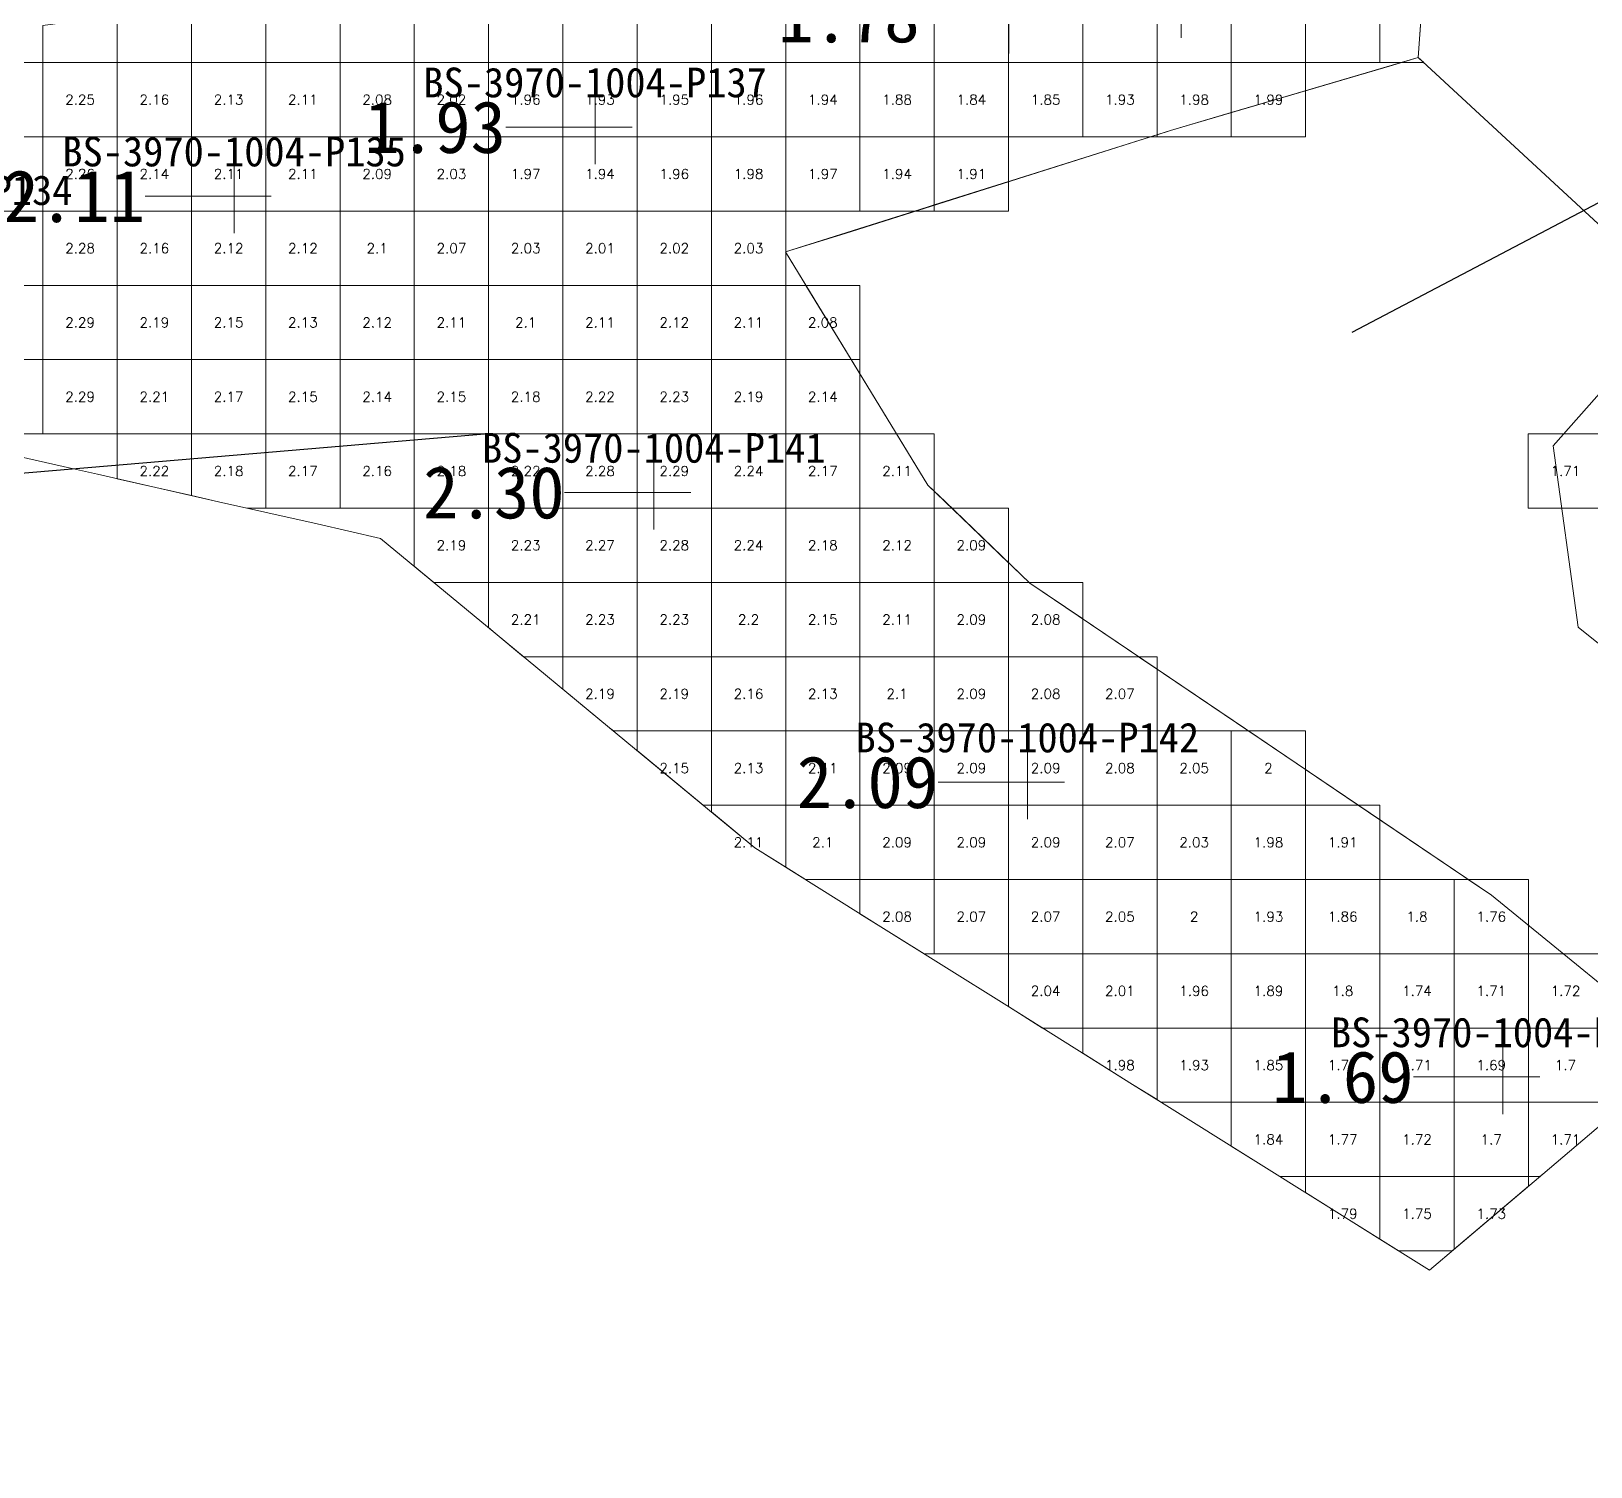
# Model space of a CAD drawing. Header units: inches. Extents: x 469761 to 469956, y 4349708 to 4349833.
# Drawn here: x 469823.21 to 469844.21, y 4349720.49 to 4349739.82 of the extents above; entities that cross this region are included whole.
import ezdxf
from ezdxf.enums import TextEntityAlignment as Align

# ---------------------------------------------------------------- set-up
doc = ezdxf.new("R2010")
doc.units = ezdxf.units.IN
doc.header["$MEASUREMENT"] = 0
for name, color, linetype, lineweight in [('1.500-3.000', 7, 'Continuous', 0), ('点', 7, 'Continuous', 0), ('爆区方格网', 7, 'Continuous', 0), ('线条', 7, 'Continuous', 0), ('钻孔', 7, 'Continuous', 0)]:
    doc.layers.add(name, color=color, linetype=linetype, lineweight=lineweight)
doc.styles.add('3dmine_textStyle_1', font='txt.shx', dxfattribs={"height": 1, "bigfont": 'gbcbig.shx'})
doc.styles.add('3dmine_textStyle_2', font='simsunb.ttf', dxfattribs={"height": 1})

msp = doc.modelspace()

# ---------------------------------------------------------------- hatches: boundary and pattern name
at = {"layer": '钻孔', "linetype": 'Continuous', "lineweight": 0, "true_color": 0xff0000, "extrusion": (0, 1, 0)}
for points in [[(-469831.8, 3959.67), (-469830.8, 3959.67), (-469830.8, 3970.67), (-469831.8, 3970.67)], [(-469826.94, 3960.14), (-469825.94, 3960.14), (-469825.94, 3970.14), (-469826.94, 3970.14)], [(-469832.59, 3960.14), (-469831.59, 3960.14), (-469831.59, 3970.14), (-469832.59, 3970.14)], [(-469837.62, 3960.15), (-469836.62, 3960.15), (-469836.62, 3969.15), (-469837.62, 3969.15)], [(-469844.02, 3960.45), (-469843.02, 3960.45), (-469843.02, 3970.45), (-469844.02, 3970.45)]]:
    msp.add_hatch(color=1, dxfattribs=at).paths.add_polyline_path(points, flags=0)

# ---------------------------------------------------------------- linework, layer by layer
for p, q in [((469840.994, 4349735.767), (469854.439, 4349742.85)), ((469829.366, 4349734.398, 3970.45), (469794.684, 4349731.471))]:
    msp.add_line(p, q)
at = {"color": 7, "linetype": 'Continuous', "lineweight": 0, "elevation": 3709.861}
msp.add_lwpolyline([(469841.494, 4349739.351), (469838.549, 4349738.484), (469833.362, 4349736.85), (469835.282, 4349733.706), (469836.652, 4349732.389), (469842.869, 4349728.186), (469845.478, 4349726.059), (469847.774, 4349728.804), (469844.034, 4349731.795), (469843.7, 4349734.237), (469845.427, 4349736.191), (469845.427, 4349736.191), (469841.884, 4349739.466), (469841.494, 4349739.351)], dxfattribs=at)
at = {"color": 1, "linetype": 'Continuous', "lineweight": 0, "true_color": 0xff0000, "elevation": 3972.427}
msp.add_lwpolyline([(469845.427, 4349736.191), (469845.427, 4349736.191), (469853.646, 4349734.245), (469859.815, 4349730.088), (469861.012, 4349724.333), (469863.02, 4349721.36), (469859.293, 4349720.49), (469855.469, 4349723.158), (469850.298, 4349726.225), (469847.774, 4349728.804), (469844.034, 4349731.795), (469843.7, 4349734.237), (469845.427, 4349736.191)], dxfattribs=at)
at = {"layer": '1.500-3.000', "color": 1, "linetype": 'Continuous', "lineweight": 0, "true_color": 0xff0000}
msp.add_lwpolyline([(469842.228, 4349744.294), (469841.884, 4349739.466), (469838.549, 4349738.484), (469834.168, 4349737.097), (469833.362, 4349736.85), (469833.602, 4349736.457), (469835.282, 4349733.706), (469835.517, 4349733.481), (469836.652, 4349732.389), (469839.555, 4349730.426), (469840.922, 4349729.502), (469841.212, 4349729.306), (469842.869, 4349728.186), (469845.478, 4349726.059), (469843.559, 4349724.432), (469842.033, 4349723.139), (469839.732, 4349724.579), (469838.39, 4349725.419), (469838.037, 4349725.64), (469836.342, 4349726.702), (469834.646, 4349727.763), (469832.951, 4349728.824), (469832.314, 4349729.351), (469830.995, 4349730.442), (469829.453, 4349731.717), (469827.912, 4349732.991), (469827.056, 4349733.185), (469825.73, 4349733.485), (469824.099, 4349733.854), (469823.779, 4349733.927), (469821.829, 4349734.368)], dxfattribs=at)
at = {"layer": '点', "color": 138, "linetype": 'Continuous', "lineweight": 0, "true_color": 0x004c4c}
for points, elevation in [([(469838.69, 4349739.73), (469838.69, 4349740.73)], 3970.73), ([(469836.37, 4349739.52), (469836.37, 4349740.52)], 3970.97), ([(469830.8, 4349738.03), (469830.8, 4349739.03)], 3970.67), ([(469831.3, 4349738.53), (469830.3, 4349738.53)], 3970.67), ([(469825.94, 4349737.1), (469825.94, 4349738.1)], 3970.14), ([(469826.44, 4349737.6), (469825.44, 4349737.6)], 3970.14), ([(469831.59, 4349733.11), (469831.59, 4349734.11)], 3970.14), ([(469832.09, 4349733.61), (469831.09, 4349733.61)], 3970.14), ([(469836.62, 4349729.21), (469836.62, 4349730.21)], 3969.15), ([(469837.12, 4349729.71), (469836.12, 4349729.71)], 3969.15), ([(469843.02, 4349725.24), (469843.02, 4349726.24)], 3970.45), ([(469843.52, 4349725.74), (469842.52, 4349725.74)], 3970.45)]:
    msp.add_lwpolyline(points, dxfattribs=dict(at, elevation=elevation))
at = {"layer": '爆区方格网', "color": 1, "linetype": 'Continuous', "lineweight": 0, "true_color": 0xff0000}
for points, elevation in [([(469827.366, 4349739.398), (469826.366, 4349739.398), (469826.366, 4349740.293), (469827.168, 4349740.398), (469827.366, 4349740.398), (469827.366, 4349739.398)], 3970.45), ([(469828.366, 4349739.398), (469827.366, 4349739.398), (469827.366, 4349740.398), (469828.366, 4349740.398), (469828.366, 4349739.398)], 3970.45), ([(469829.366, 4349739.398), (469828.366, 4349739.398), (469828.366, 4349740.398), (469829.366, 4349740.398), (469829.366, 4349739.398)], 3970.45), ([(469830.366, 4349739.398), (469829.366, 4349739.398), (469829.366, 4349740.398), (469830.366, 4349740.398), (469830.366, 4349739.398)], 3970.45), ([(469831.366, 4349739.398), (469830.366, 4349739.398), (469830.366, 4349740.398), (469831.366, 4349740.398), (469831.366, 4349739.398)], 3970.45), ([(469832.366, 4349739.398), (469831.366, 4349739.398), (469831.366, 4349740.398), (469832.366, 4349740.398), (469832.366, 4349739.398)], 3970.45), ([(469833.366, 4349739.398), (469832.366, 4349739.398), (469832.366, 4349740.398), (469833.366, 4349740.398), (469833.366, 4349739.398)], 3970.45), ([(469834.366, 4349739.398), (469833.366, 4349739.398), (469833.366, 4349740.398), (469834.366, 4349740.398), (469834.366, 4349739.398)], 3970.45), ([(469835.366, 4349739.398), (469834.366, 4349739.398), (469834.366, 4349740.398), (469835.366, 4349740.398), (469835.366, 4349739.398)], 3970.45), ([(469836.366, 4349739.398), (469835.366, 4349739.398), (469835.366, 4349740.398), (469836.366, 4349740.398), (469836.366, 4349739.398)], 3970.45), ([(469837.366, 4349739.398), (469836.366, 4349739.398), (469836.366, 4349740.398), (469837.366, 4349740.398), (469837.366, 4349739.398)], 3970.45), ([(469838.366, 4349739.398), (469837.366, 4349739.398), (469837.366, 4349740.398), (469838.366, 4349740.398), (469838.366, 4349739.398)], 3970.45), ([(469839.366, 4349739.398), (469838.366, 4349739.398), (469838.366, 4349740.398), (469839.366, 4349740.398), (469839.366, 4349739.398)], 3970.45), ([(469840.366, 4349739.398), (469839.366, 4349739.398), (469839.366, 4349740.398), (469840.366, 4349740.398), (469840.366, 4349739.398)], 3970.45), ([(469841.366, 4349739.398), (469840.366, 4349739.398), (469840.366, 4349740.398), (469841.366, 4349740.398), (469841.366, 4349739.398)], 3970.45), ([(469841.884, 4349739.466), (469841.655, 4349739.398), (469841.366, 4349739.398), (469841.366, 4349740.398), (469841.95, 4349740.398), (469841.884, 4349739.466)], 3970.45), ([(469826.366, 4349739.398), (469825.366, 4349739.398), (469825.366, 4349740.161), (469826.216, 4349740.273), (469826.216, 4349740.273), (469826.216, 4349740.273), (469826.216, 4349740.273), (469826.216, 4349740.273), (469826.366, 4349740.293), (469826.366, 4349739.398)], 3970.45), ([(469824.366, 4349739.398), (469823.366, 4349739.398), (469823.366, 4349739.898), (469824.366, 4349740.03), (469824.366, 4349739.398)], 3970.45), ([(469825.366, 4349740.161), (469825.21, 4349740.141), (469825.366, 4349740.161), (469825.366, 4349740.161), (469825.366, 4349739.398), (469824.366, 4349739.398), (469824.366, 4349740.03), (469825.21, 4349740.141), (469825.203, 4349740.14), (469825.366, 4349740.161), (469825.366, 4349740.161)], 3970.45), ([(469823.366, 4349738.398), (469822.366, 4349738.398), (469822.366, 4349739.398), (469823.366, 4349739.398), (469823.366, 4349738.398)], 3970.45), ([(469824.366, 4349738.398), (469823.366, 4349738.398), (469823.366, 4349739.398), (469824.366, 4349739.398), (469824.366, 4349738.398)], 3970.45), ([(469825.366, 4349738.398), (469824.366, 4349738.398), (469824.366, 4349739.398), (469825.366, 4349739.398), (469825.366, 4349738.398)], 3970.45), ([(469826.366, 4349738.398), (469825.366, 4349738.398), (469825.366, 4349739.398), (469826.366, 4349739.398), (469826.366, 4349738.398)], 3970.45), ([(469827.366, 4349738.398), (469826.366, 4349738.398), (469826.366, 4349739.398), (469827.366, 4349739.398), (469827.366, 4349738.398)], 3970.45), ([(469828.366, 4349738.398), (469827.366, 4349738.398), (469827.366, 4349739.398), (469828.366, 4349739.398), (469828.366, 4349738.398)], 3970.45), ([(469829.366, 4349738.398), (469828.366, 4349738.398), (469828.366, 4349739.398), (469829.366, 4349739.398), (469829.366, 4349738.398)], 3970.45), ([(469830.366, 4349738.398), (469829.366, 4349738.398), (469829.366, 4349739.398), (469830.366, 4349739.398), (469830.366, 4349738.398)], 3970.45), ([(469831.366, 4349738.398), (469830.366, 4349738.398), (469830.366, 4349739.398), (469831.366, 4349739.398), (469831.366, 4349738.398)], 3970.45), ([(469832.366, 4349738.398), (469831.366, 4349738.398), (469831.366, 4349739.398), (469832.366, 4349739.398), (469832.366, 4349738.398)], 3970.45), ([(469833.366, 4349738.398), (469832.366, 4349738.398), (469832.366, 4349739.398), (469833.366, 4349739.398), (469833.366, 4349738.398)], 3970.45), ([(469834.366, 4349738.398), (469833.366, 4349738.398), (469833.366, 4349739.398), (469834.366, 4349739.398), (469834.366, 4349738.398)], 3970.45), ([(469835.366, 4349738.398), (469834.366, 4349738.398), (469834.366, 4349739.398), (469835.366, 4349739.398), (469835.366, 4349738.398)], 3970.45), ([(469836.366, 4349738.398), (469835.366, 4349738.398), (469835.366, 4349739.398), (469836.366, 4349739.398), (469836.366, 4349738.398)], 3970.45), ([(469837.366, 4349738.398), (469836.366, 4349738.398), (469836.366, 4349739.398), (469837.366, 4349739.398), (469837.366, 4349738.398)], 3970.45), ([(469838.366, 4349738.426), (469838.278, 4349738.398), (469837.366, 4349738.398), (469837.366, 4349739.398), (469838.366, 4349739.398), (469838.366, 4349738.426)], 3970.45), ([(469839.366, 4349738.725), (469838.549, 4349738.484), (469839.366, 4349738.725), (469839.366, 4349738.398), (469838.366, 4349738.398), (469838.366, 4349738.426), (469838.549, 4349738.484), (469838.549, 4349738.484), (469838.549, 4349738.484), (469838.366, 4349738.426), (469838.366, 4349739.398), (469839.366, 4349739.398), (469839.366, 4349738.725)], 3970.45), ([(469840.366, 4349739.019), (469839.366, 4349738.725), (469839.366, 4349739.398), (469840.366, 4349739.398), (469840.366, 4349739.019)], 3970.45), ([(469841.957, 4349739.398), (469841.655, 4349739.398), (469841.884, 4349739.466), (469841.957, 4349739.398)], 3970.45), ([(469840.366, 4349738.398), (469839.366, 4349738.398), (469839.366, 4349738.725), (469840.366, 4349739.019), (469840.366, 4349738.398)], 3970.45), ([(469823.366, 4349737.398), (469822.366, 4349737.398), (469822.366, 4349738.398), (469823.366, 4349738.398), (469823.366, 4349737.398)], 3970.45), ([(469824.366, 4349737.398), (469823.366, 4349737.398), (469823.366, 4349738.398), (469824.366, 4349738.398), (469824.366, 4349737.398)], 3970.45), ([(469825.366, 4349737.398), (469824.366, 4349737.398), (469824.366, 4349738.398), (469825.366, 4349738.398), (469825.366, 4349737.398)], 3970.45), ([(469826.366, 4349737.398), (469825.366, 4349737.398), (469825.366, 4349738.398), (469826.366, 4349738.398), (469826.366, 4349737.398)], 3970.45), ([(469827.366, 4349737.398), (469826.366, 4349737.398), (469826.366, 4349738.398), (469827.366, 4349738.398), (469827.366, 4349737.398)], 3970.45), ([(469828.366, 4349737.398), (469827.366, 4349737.398), (469827.366, 4349738.398), (469828.366, 4349738.398), (469828.366, 4349737.398)], 3970.45), ([(469829.366, 4349737.398), (469828.366, 4349737.398), (469828.366, 4349738.398), (469829.366, 4349738.398), (469829.366, 4349737.398)], 3970.45), ([(469830.366, 4349737.398), (469829.366, 4349737.398), (469829.366, 4349738.398), (469830.366, 4349738.398), (469830.366, 4349737.398)], 3970.45), ([(469831.366, 4349737.398), (469830.366, 4349737.398), (469830.366, 4349738.398), (469831.366, 4349738.398), (469831.366, 4349737.398)], 3970.45), ([(469832.366, 4349737.398), (469831.366, 4349737.398), (469831.366, 4349738.398), (469832.366, 4349738.398), (469832.366, 4349737.398)], 3970.45), ([(469833.366, 4349737.398), (469832.366, 4349737.398), (469832.366, 4349738.398), (469833.366, 4349738.398), (469833.366, 4349737.398)], 3970.45), ([(469834.366, 4349737.398), (469833.366, 4349737.398), (469833.366, 4349738.398), (469834.366, 4349738.398), (469834.366, 4349737.398)], 3970.45), ([(469835.366, 4349737.481), (469835.104, 4349737.398), (469834.366, 4349737.398), (469834.366, 4349738.398), (469835.366, 4349738.398), (469835.366, 4349737.481)], 3970.45), ([(469836.366, 4349737.796), (469835.366, 4349737.481), (469835.366, 4349738.398), (469836.366, 4349738.398), (469836.366, 4349737.796)], 3970.45), ([(469838.366, 4349738.398), (469838.279, 4349738.398), (469838.366, 4349738.426), (469838.366, 4349738.398)], 3970.45), ([(469836.366, 4349737.398), (469835.366, 4349737.398), (469835.366, 4349737.476), (469836.366, 4349737.793), (469836.366, 4349737.398)], 3970.45), ([(469835.366, 4349737.398), (469835.12, 4349737.398), (469835.366, 4349737.476), (469835.366, 4349737.398)], 3970.45), ([(469823.366, 4349736.398), (469822.366, 4349736.398), (469822.366, 4349737.398), (469823.366, 4349737.398), (469823.366, 4349736.398)], 3970.45), ([(469824.366, 4349736.398), (469823.366, 4349736.398), (469823.366, 4349737.398), (469824.366, 4349737.398), (469824.366, 4349736.398)], 3970.45), ([(469825.366, 4349736.398), (469824.366, 4349736.398), (469824.366, 4349737.398), (469825.366, 4349737.398), (469825.366, 4349736.398)], 3970.45), ([(469826.366, 4349736.398), (469825.366, 4349736.398), (469825.366, 4349737.398), (469826.366, 4349737.398), (469826.366, 4349736.398)], 3970.45), ([(469827.366, 4349736.398), (469826.366, 4349736.398), (469826.366, 4349737.398), (469827.366, 4349737.398), (469827.366, 4349736.398)], 3970.45), ([(469828.366, 4349736.398), (469827.366, 4349736.398), (469827.366, 4349737.398), (469828.366, 4349737.398), (469828.366, 4349736.398)], 3970.45), ([(469829.366, 4349736.398), (469828.366, 4349736.398), (469828.366, 4349737.398), (469829.366, 4349737.398), (469829.366, 4349736.398)], 3970.45), ([(469830.366, 4349736.398), (469829.366, 4349736.398), (469829.366, 4349737.398), (469830.366, 4349737.398), (469830.366, 4349736.398)], 3970.45), ([(469831.366, 4349736.398), (469830.366, 4349736.398), (469830.366, 4349737.398), (469831.366, 4349737.398), (469831.366, 4349736.398)], 3970.45), ([(469832.366, 4349736.398), (469831.366, 4349736.398), (469831.366, 4349737.398), (469832.366, 4349737.398), (469832.366, 4349736.398)], 3970.45), ([(469833.366, 4349736.851), (469833.362, 4349736.85), (469833.366, 4349736.851), (469833.366, 4349736.843), (469833.362, 4349736.85), (469833.362, 4349736.85), (469833.362, 4349736.85), (469833.366, 4349736.843), (469833.366, 4349736.398), (469832.366, 4349736.398), (469832.366, 4349737.398), (469833.366, 4349737.398), (469833.366, 4349736.851)], 3970.45), ([(469823.366, 4349735.398), (469822.366, 4349735.398), (469822.366, 4349736.398), (469823.366, 4349736.398), (469823.366, 4349735.398)], 3970.45), ([(469824.366, 4349735.398), (469823.366, 4349735.398), (469823.366, 4349736.398), (469824.366, 4349736.398), (469824.366, 4349735.398)], 3970.45), ([(469825.366, 4349735.398), (469824.366, 4349735.398), (469824.366, 4349736.398), (469825.366, 4349736.398), (469825.366, 4349735.398)], 3970.45), ([(469826.366, 4349735.398), (469825.366, 4349735.398), (469825.366, 4349736.398), (469826.366, 4349736.398), (469826.366, 4349735.398)], 3970.45), ([(469827.366, 4349735.398), (469826.366, 4349735.398), (469826.366, 4349736.398), (469827.366, 4349736.398), (469827.366, 4349735.398)], 3970.45), ([(469828.366, 4349735.398), (469827.366, 4349735.398), (469827.366, 4349736.398), (469828.366, 4349736.398), (469828.366, 4349735.398)], 3970.45), ([(469829.366, 4349735.398), (469828.366, 4349735.398), (469828.366, 4349736.398), (469829.366, 4349736.398), (469829.366, 4349735.398)], 3970.45), ([(469830.366, 4349735.398), (469829.366, 4349735.398), (469829.366, 4349736.398), (469830.366, 4349736.398), (469830.366, 4349735.398)], 3970.45), ([(469831.366, 4349735.398), (469830.366, 4349735.398), (469830.366, 4349736.398), (469831.366, 4349736.398), (469831.366, 4349735.398)], 3970.45), ([(469832.366, 4349735.398), (469831.366, 4349735.398), (469831.366, 4349736.398), (469832.366, 4349736.398), (469832.366, 4349735.398)], 3970.45), ([(469833.366, 4349735.398), (469832.366, 4349735.398), (469832.366, 4349736.398), (469833.366, 4349736.398), (469833.366, 4349735.398)], 3970.45), ([(469834.249, 4349735.398), (469833.366, 4349735.398), (469833.366, 4349736.398), (469833.638, 4349736.398), (469834.249, 4349735.398)], 3970.45), ([(469834.366, 4349735.398), (469834.249, 4349735.398), (469833.638, 4349736.398), (469834.366, 4349736.398), (469834.366, 4349735.398)], 3970.45), ([(469823.366, 4349734.398), (469822.366, 4349734.398), (469822.366, 4349735.398), (469823.366, 4349735.398), (469823.366, 4349734.398)], 3970.45), ([(469824.366, 4349734.398), (469823.366, 4349734.398), (469823.366, 4349735.398), (469824.366, 4349735.398), (469824.366, 4349734.398)], 3970.45), ([(469825.366, 4349734.398), (469824.366, 4349734.398), (469824.366, 4349735.398), (469825.366, 4349735.398), (469825.366, 4349734.398)], 3970.45), ([(469826.366, 4349734.398), (469825.366, 4349734.398), (469825.366, 4349735.398), (469826.366, 4349735.398), (469826.366, 4349734.398)], 3970.45), ([(469827.366, 4349734.398), (469826.366, 4349734.398), (469826.366, 4349735.398), (469827.366, 4349735.398), (469827.366, 4349734.398)], 3970.45), ([(469828.366, 4349734.398), (469827.366, 4349734.398), (469827.366, 4349735.398), (469828.366, 4349735.398), (469828.366, 4349734.398)], 3970.45), ([(469829.366, 4349734.398), (469828.366, 4349734.398), (469828.366, 4349735.398), (469829.366, 4349735.398), (469829.366, 4349734.398)], 3970.45), ([(469830.366, 4349734.398), (469829.366, 4349734.398), (469829.366, 4349735.398), (469830.366, 4349735.398), (469830.366, 4349734.398)], 3970.45), ([(469831.366, 4349734.398), (469830.366, 4349734.398), (469830.366, 4349735.398), (469831.366, 4349735.398), (469831.366, 4349734.398)], 3970.45), ([(469832.366, 4349734.398), (469831.366, 4349734.398), (469831.366, 4349735.398), (469832.366, 4349735.398), (469832.366, 4349734.398)], 3970.45), ([(469833.366, 4349734.398), (469832.366, 4349734.398), (469832.366, 4349735.398), (469833.366, 4349735.398), (469833.366, 4349734.398)], 3970.45), ([(469834.366, 4349735.206), (469834.366, 4349734.398), (469833.366, 4349734.398), (469833.366, 4349735.398), (469834.249, 4349735.398), (469834.366, 4349735.206)], 3970.45), ([(469834.366, 4349735.206), (469834.249, 4349735.398), (469834.366, 4349735.398), (469834.366, 4349735.206)], 3970.45), ([(469825.366, 4349733.567), (469824.366, 4349733.794), (469824.366, 4349734.398), (469825.366, 4349734.398), (469825.366, 4349733.567)], 3970.45), ([(469826.366, 4349733.398), (469826.113, 4349733.398), (469825.73, 4349733.485), (469825.366, 4349733.567), (469825.366, 4349734.398), (469826.366, 4349734.398), (469826.366, 4349733.398)], 3970.45), ([(469827.366, 4349733.398), (469826.366, 4349733.398), (469826.366, 4349734.398), (469827.366, 4349734.398), (469827.366, 4349733.398)], 3970.45), ([(469828.366, 4349733.398), (469827.366, 4349733.398), (469827.366, 4349734.398), (469828.366, 4349734.398), (469828.366, 4349733.398)], 3970.45), ([(469829.366, 4349733.398), (469828.366, 4349733.398), (469828.366, 4349734.398), (469829.366, 4349734.398), (469829.366, 4349733.398)], 3970.45), ([(469830.366, 4349733.398), (469829.366, 4349733.398), (469829.366, 4349734.398), (469830.366, 4349734.398), (469830.366, 4349733.398)], 3970.45), ([(469831.366, 4349733.398), (469830.366, 4349733.398), (469830.366, 4349734.398), (469831.366, 4349734.398), (469831.366, 4349733.398)], 3970.45), ([(469832.366, 4349733.398), (469831.366, 4349733.398), (469831.366, 4349734.398), (469832.366, 4349734.398), (469832.366, 4349733.398)], 3970.45), ([(469833.366, 4349733.398), (469832.366, 4349733.398), (469832.366, 4349734.398), (469833.366, 4349734.398), (469833.366, 4349733.398)], 3970.45), ([(469834.366, 4349733.398), (469833.366, 4349733.398), (469833.366, 4349734.398), (469834.366, 4349734.398), (469834.366, 4349733.398)], 3970.45), ([(469835.282, 4349733.706), (469835.366, 4349733.625), (469835.366, 4349733.398), (469834.366, 4349733.398), (469834.366, 4349734.398), (469834.859, 4349734.398), (469835.282, 4349733.706)], 3970.45), ([(469835.366, 4349733.625), (469835.282, 4349733.706), (469834.859, 4349734.398), (469835.366, 4349734.398), (469835.366, 4349733.625)], 3970.45), ([(469844.363, 4349733.398), (469843.363, 4349733.398), (469843.363, 4349734.398), (469844.363, 4349734.398), (469844.363, 4349733.398)], 3970.35), ([(469829.366, 4349732.398), (469828.629, 4349732.398), (469828.366, 4349732.616), (469828.366, 4349733.398), (469829.366, 4349733.398), (469829.366, 4349732.398)], 3970.45), ([(469830.366, 4349732.398), (469829.366, 4349732.398), (469829.366, 4349733.398), (469830.366, 4349733.398), (469830.366, 4349732.398)], 3970.45), ([(469831.366, 4349732.398), (469830.366, 4349732.398), (469830.366, 4349733.398), (469831.366, 4349733.398), (469831.366, 4349732.398)], 3970.45), ([(469832.366, 4349732.398), (469831.366, 4349732.398), (469831.366, 4349733.398), (469832.366, 4349733.398), (469832.366, 4349732.398)], 3970.45), ([(469833.366, 4349732.398), (469832.366, 4349732.398), (469832.366, 4349733.398), (469833.366, 4349733.398), (469833.366, 4349732.398)], 3970.45), ([(469834.366, 4349732.398), (469833.366, 4349732.398), (469833.366, 4349733.398), (469834.366, 4349733.398), (469834.366, 4349732.398)], 3970.45), ([(469835.366, 4349732.398), (469834.366, 4349732.398), (469834.366, 4349733.398), (469835.366, 4349733.398), (469835.366, 4349732.398)], 3970.45), ([(469836.366, 4349732.664), (469836.366, 4349732.398), (469835.366, 4349732.398), (469835.366, 4349733.398), (469835.602, 4349733.398), (469836.366, 4349732.664)], 3970.45), ([(469836.366, 4349732.664), (469835.602, 4349733.398), (469836.366, 4349733.398), (469836.366, 4349732.664)], 3970.45), ([(469830.366, 4349731.398), (469829.838, 4349731.398), (469829.453, 4349731.717), (469829.366, 4349731.789), (469829.366, 4349732.398), (469830.366, 4349732.398), (469830.366, 4349731.398)], 3970.45), ([(469831.366, 4349731.398), (469830.366, 4349731.398), (469830.366, 4349732.398), (469831.366, 4349732.398), (469831.366, 4349731.398)], 3970.45), ([(469832.366, 4349731.398), (469831.366, 4349731.398), (469831.366, 4349732.398), (469832.366, 4349732.398), (469832.366, 4349731.398)], 3970.45), ([(469833.366, 4349731.398), (469832.366, 4349731.398), (469832.366, 4349732.398), (469833.366, 4349732.398), (469833.366, 4349731.398)], 3970.45), ([(469834.366, 4349731.398), (469833.366, 4349731.398), (469833.366, 4349732.398), (469834.366, 4349732.398), (469834.366, 4349731.398)], 3970.45), ([(469835.366, 4349731.398), (469834.366, 4349731.398), (469834.366, 4349732.398), (469835.366, 4349732.398), (469835.366, 4349731.398)], 3970.45), ([(469836.366, 4349731.398), (469835.366, 4349731.398), (469835.366, 4349732.398), (469836.366, 4349732.398), (469836.366, 4349731.398)], 3970.45), ([(469836.652, 4349732.389), (469837.366, 4349731.906), (469837.366, 4349731.398), (469836.366, 4349731.398), (469836.366, 4349732.398), (469836.642, 4349732.398), (469836.652, 4349732.389)], 3970.45), ([(469837.366, 4349731.906), (469836.652, 4349732.389), (469836.642, 4349732.398), (469837.366, 4349732.398), (469837.366, 4349731.906)], 3970.45), ([(469831.366, 4349730.398), (469831.047, 4349730.398), (469830.995, 4349730.442), (469830.366, 4349730.962), (469830.366, 4349731.398), (469831.366, 4349731.398), (469831.366, 4349730.398)], 3970.45), ([(469832.366, 4349730.398), (469831.366, 4349730.398), (469831.366, 4349731.398), (469832.366, 4349731.398), (469832.366, 4349730.398)], 3970.45), ([(469833.366, 4349730.398), (469832.366, 4349730.398), (469832.366, 4349731.398), (469833.366, 4349731.398), (469833.366, 4349730.398)], 3970.45), ([(469834.366, 4349730.398), (469833.366, 4349730.398), (469833.366, 4349731.398), (469834.366, 4349731.398), (469834.366, 4349730.398)], 3970.45), ([(469835.366, 4349730.398), (469834.366, 4349730.398), (469834.366, 4349731.398), (469835.366, 4349731.398), (469835.366, 4349730.398)], 3970.45), ([(469836.366, 4349730.398), (469835.366, 4349730.398), (469835.366, 4349731.398), (469836.366, 4349731.398), (469836.366, 4349730.398)], 3970.45), ([(469837.366, 4349730.398), (469836.366, 4349730.398), (469836.366, 4349731.398), (469837.366, 4349731.398), (469837.366, 4349730.398)], 3970.45), ([(469838.366, 4349731.23), (469838.366, 4349730.398), (469837.366, 4349730.398), (469837.366, 4349731.398), (469838.117, 4349731.398), (469838.366, 4349731.23)], 3970.45), ([(469838.366, 4349731.23), (469838.117, 4349731.398), (469838.366, 4349731.398), (469838.366, 4349731.23)], 3970.45), ([(469832.366, 4349729.398), (469832.257, 4349729.398), (469831.366, 4349730.135), (469831.366, 4349730.398), (469832.366, 4349730.398), (469832.366, 4349729.398)], 3970.45), ([(469833.366, 4349729.398), (469832.366, 4349729.398), (469832.366, 4349730.398), (469833.366, 4349730.398), (469833.366, 4349729.398)], 3970.45), ([(469834.366, 4349729.398), (469833.366, 4349729.398), (469833.366, 4349730.398), (469834.366, 4349730.398), (469834.366, 4349729.398)], 3970.45), ([(469835.366, 4349729.398), (469834.366, 4349729.398), (469834.366, 4349730.398), (469835.366, 4349730.398), (469835.366, 4349729.398)], 3970.45), ([(469836.366, 4349729.398), (469835.366, 4349729.398), (469835.366, 4349730.398), (469836.366, 4349730.398), (469836.366, 4349729.398)], 3970.45), ([(469837.366, 4349729.398), (469836.366, 4349729.398), (469836.366, 4349730.398), (469837.366, 4349730.398), (469837.366, 4349729.398)], 3970.45), ([(469838.366, 4349729.398), (469837.366, 4349729.398), (469837.366, 4349730.398), (469838.366, 4349730.398), (469838.366, 4349729.398)], 3970.45), ([(469839.366, 4349729.398), (469838.366, 4349729.398), (469838.366, 4349730.398), (469839.366, 4349730.398), (469839.366, 4349729.398)], 3970.45), ([(469840.366, 4349729.878), (469840.366, 4349729.398), (469839.366, 4349729.398), (469839.366, 4349730.398), (469839.596, 4349730.398), (469840.366, 4349729.878)], 3970.45), ([(469840.366, 4349729.878), (469839.596, 4349730.398), (469840.366, 4349730.398), (469840.366, 4349729.878)], 3970.45), ([(469833.366, 4349728.564), (469832.951, 4349728.824), (469832.366, 4349729.308), (469832.366, 4349729.398), (469833.366, 4349729.398), (469833.366, 4349728.564)], 3970.45), ([(469834.366, 4349728.398), (469833.631, 4349728.398), (469833.366, 4349728.564), (469833.366, 4349729.398), (469834.366, 4349729.398), (469834.366, 4349728.398)], 3970.45), ([(469835.366, 4349728.398), (469834.366, 4349728.398), (469834.366, 4349729.398), (469835.366, 4349729.398), (469835.366, 4349728.398)], 3970.45), ([(469836.366, 4349728.398), (469835.366, 4349728.398), (469835.366, 4349729.398), (469836.366, 4349729.398), (469836.366, 4349728.398)], 3970.45), ([(469837.366, 4349728.398), (469836.366, 4349728.398), (469836.366, 4349729.398), (469837.366, 4349729.398), (469837.366, 4349728.398)], 3970.45), ([(469838.366, 4349728.398), (469837.366, 4349728.398), (469837.366, 4349729.398), (469838.366, 4349729.398), (469838.366, 4349728.398)], 3970.45), ([(469839.366, 4349728.398), (469838.366, 4349728.398), (469838.366, 4349729.398), (469839.366, 4349729.398), (469839.366, 4349728.398)], 3970.45), ([(469840.366, 4349728.398), (469839.366, 4349728.398), (469839.366, 4349729.398), (469840.366, 4349729.398), (469840.366, 4349728.398)], 3970.45), ([(469841.366, 4349729.202), (469841.212, 4349729.306), (469841.163, 4349729.339), (469841.366, 4349729.202), (469841.366, 4349728.398), (469840.366, 4349728.398), (469840.366, 4349729.398), (469841.075, 4349729.398), (469841.163, 4349729.339), (469841.075, 4349729.398), (469841.366, 4349729.398), (469841.366, 4349729.202)], 3970.45), ([(469835.366, 4349727.398), (469835.229, 4349727.398), (469834.646, 4349727.763), (469834.366, 4349727.938), (469834.366, 4349728.398), (469835.366, 4349728.398), (469835.366, 4349727.398)], 3970.45), ([(469836.366, 4349727.398), (469835.366, 4349727.398), (469835.366, 4349728.398), (469836.366, 4349728.398), (469836.366, 4349727.398)], 3970.45), ([(469837.366, 4349727.398), (469836.366, 4349727.398), (469836.366, 4349728.398), (469837.366, 4349728.398), (469837.366, 4349727.398)], 3970.45), ([(469838.366, 4349727.398), (469837.366, 4349727.398), (469837.366, 4349728.398), (469838.366, 4349728.398), (469838.366, 4349727.398)], 3970.45), ([(469839.366, 4349727.398), (469838.366, 4349727.398), (469838.366, 4349728.398), (469839.366, 4349728.398), (469839.366, 4349727.398)], 3970.45), ([(469840.366, 4349727.398), (469839.366, 4349727.398), (469839.366, 4349728.398), (469840.366, 4349728.398), (469840.366, 4349727.398)], 3970.45), ([(469841.366, 4349727.398), (469840.366, 4349727.398), (469840.366, 4349728.398), (469841.366, 4349728.398), (469841.366, 4349727.398)], 3970.45), ([(469842.366, 4349727.398), (469841.366, 4349727.398), (469841.366, 4349728.398), (469842.366, 4349728.398), (469842.366, 4349727.398)], 3970.45), ([(469843.366, 4349727.398), (469842.366, 4349727.398), (469842.366, 4349728.398), (469842.554, 4349728.398), (469842.869, 4349728.186), (469842.554, 4349728.398), (469843.366, 4349728.398), (469843.366, 4349727.398)], 3970.45), ([(469837.366, 4349726.398), (469836.826, 4349726.398), (469836.366, 4349726.686), (469836.366, 4349727.398), (469837.366, 4349727.398), (469837.366, 4349726.398)], 3970.45), ([(469838.366, 4349726.398), (469837.366, 4349726.398), (469837.366, 4349727.398), (469838.366, 4349727.398), (469838.366, 4349726.398)], 3970.45), ([(469839.366, 4349726.398), (469838.366, 4349726.398), (469838.366, 4349727.398), (469839.366, 4349727.398), (469839.366, 4349726.398)], 3970.45), ([(469840.366, 4349726.398), (469839.366, 4349726.398), (469839.366, 4349727.398), (469840.366, 4349727.398), (469840.366, 4349726.398)], 3970.45), ([(469841.366, 4349726.398), (469840.366, 4349726.398), (469840.366, 4349727.398), (469841.366, 4349727.398), (469841.366, 4349726.398)], 3970.45), ([(469842.366, 4349726.398), (469841.366, 4349726.398), (469841.366, 4349727.398), (469842.366, 4349727.398), (469842.366, 4349726.398)], 3970.45), ([(469843.366, 4349726.398), (469842.366, 4349726.398), (469842.366, 4349727.398), (469843.366, 4349727.398), (469843.366, 4349726.398)], 3970.45), ([(469844.366, 4349726.398), (469843.366, 4349726.398), (469843.366, 4349727.398), (469844.366, 4349727.398), (469844.366, 4349726.398)], 3970.45), ([(469838.366, 4349725.434), (469838.037, 4349725.64), (469837.366, 4349726.06), (469837.366, 4349726.398), (469838.366, 4349726.398), (469838.366, 4349725.434)], 3970.45), ([(469839.366, 4349725.398), (469838.423, 4349725.398), (469838.39, 4349725.419), (469838.366, 4349725.434), (469838.366, 4349726.398), (469839.366, 4349726.398), (469839.366, 4349725.398)], 3970.45), ([(469840.366, 4349725.398), (469839.366, 4349725.398), (469839.366, 4349726.398), (469840.366, 4349726.398), (469840.366, 4349725.398)], 3970.45), ([(469841.366, 4349725.398), (469840.366, 4349725.398), (469840.366, 4349726.398), (469841.366, 4349726.398), (469841.366, 4349725.398)], 3970.45), ([(469842.366, 4349725.398), (469841.366, 4349725.398), (469841.366, 4349726.398), (469842.366, 4349726.398), (469842.366, 4349725.398)], 3970.45), ([(469843.366, 4349725.398), (469842.366, 4349725.398), (469842.366, 4349726.398), (469843.366, 4349726.398), (469843.366, 4349725.398)], 3970.45), ([(469844.366, 4349725.398), (469843.366, 4349725.398), (469843.366, 4349726.398), (469844.366, 4349726.398), (469844.366, 4349725.398)], 3970.45), ([(469840.366, 4349724.398), (469840.021, 4349724.398), (469839.732, 4349724.579), (469839.366, 4349724.808), (469839.366, 4349725.398), (469840.366, 4349725.398), (469840.366, 4349724.398)], 3970.45), ([(469841.366, 4349724.398), (469840.366, 4349724.398), (469840.366, 4349725.398), (469841.366, 4349725.398), (469841.366, 4349724.398)], 3970.45), ([(469842.366, 4349724.398), (469841.366, 4349724.398), (469841.366, 4349725.398), (469842.366, 4349725.398), (469842.366, 4349724.398)], 3970.45), ([(469843.366, 4349724.398), (469842.366, 4349724.398), (469842.366, 4349725.398), (469843.366, 4349725.398), (469843.366, 4349724.398)], 3970.45), ([(469844.366, 4349725.116), (469843.559, 4349724.432), (469843.519, 4349724.398), (469843.366, 4349724.398), (469843.366, 4349725.398), (469844.366, 4349725.398), (469844.366, 4349725.116)], 3970.45), ([(469841.366, 4349723.556), (469840.366, 4349724.182), (469840.366, 4349724.398), (469841.366, 4349724.398), (469841.366, 4349723.556)], 3970.45), ([(469842.366, 4349723.421), (469842.34, 4349723.398), (469841.618, 4349723.398), (469841.366, 4349723.556), (469841.366, 4349724.398), (469842.366, 4349724.398), (469842.366, 4349723.421)], 3970.45), ([(469843.366, 4349724.269), (469842.366, 4349723.421), (469842.366, 4349724.398), (469843.366, 4349724.398), (469843.366, 4349724.269)], 3970.45)]:
    msp.add_lwpolyline(points, dxfattribs=dict(at, elevation=elevation))
at = {"layer": '线条', "color": 138, "linetype": 'Continuous', "lineweight": 0, "true_color": 0x004c4c}
for points, elevation in [([(469830.8, 4349738.53), (469830.8, 4349738.53), (469830.8, 4349738.53)], 3970.67), ([(469825.94, 4349737.6), (469825.94, 4349737.6), (469825.94, 4349737.6)], 3970.14), ([(469831.59, 4349733.61), (469831.59, 4349733.61), (469831.59, 4349733.61)], 3970.14), ([(469836.62, 4349729.71), (469836.62, 4349729.71), (469836.62, 4349729.71)], 3969.15), ([(469843.02, 4349725.74), (469843.02, 4349725.74), (469843.02, 4349725.74)], 3970.45)]:
    msp.add_lwpolyline(points, dxfattribs=dict(at, elevation=elevation))
at = {"layer": '钻孔', "color": 1, "linetype": 'Continuous', "lineweight": 0, "true_color": 0xff0000}
for points, elevation in [([(469830.8, 4349738.53), (469829.6, 4349738.53)], 3970.67), ([(469830.8, 4349738.53), (469829.6, 4349738.53)], 3959.67), ([(469825.94, 4349737.6), (469824.74, 4349737.6)], 3970.14), ([(469825.94, 4349737.6), (469824.74, 4349737.6)], 3960.14), ([(469831.59, 4349733.61), (469830.39, 4349733.61)], 3970.14), ([(469831.59, 4349733.61), (469830.39, 4349733.61)], 3960.14), ([(469836.62, 4349729.71), (469835.42, 4349729.71)], 3969.15), ([(469836.62, 4349729.71), (469835.42, 4349729.71)], 3960.15), ([(469843.02, 4349725.74), (469841.82, 4349725.74)], 3970.45), ([(469843.02, 4349725.74), (469841.82, 4349725.74)], 3960.45)]:
    msp.add_lwpolyline(points, dxfattribs=dict(at, elevation=elevation))

# ---------------------------------------------------------------- texts
at = {"color": 1, "linetype": 'Continuous', "lineweight": 0, "true_color": 0xff0000, "style": '3dmine_textStyle_1'}
for s, height, p in [('2.25', 0.1333, (469823.866, 4349738.898, 3970.45)), ('2.16', 0.1333, (469824.866, 4349738.898, 3970.45)), ('2.13', 0.1333, (469825.866, 4349738.898, 3970.45)), ('2.11', 0.1333, (469826.866, 4349738.898, 3970.45)), ('2.08', 0.1333, (469827.866, 4349738.898, 3970.45)), ('2.02', 0.1333, (469828.866, 4349738.898, 3970.45)), ('1.96', 0.1333, (469829.866, 4349738.898, 3970.45)), ('1.93', 0.1333, (469830.866, 4349738.898, 3970.45)), ('1.95', 0.1333, (469831.866, 4349738.898, 3970.45)), ('1.96', 0.1333, (469832.866, 4349738.898, 3970.45)), ('1.94', 0.1333, (469833.866, 4349738.898, 3970.45)), ('1.88', 0.1333, (469834.866, 4349738.898, 3970.45)), ('1.84', 0.1333, (469835.866, 4349738.898, 3970.45)), ('1.85', 0.1333, (469836.866, 4349738.898, 3970.45)), ('1.93', 0.1333, (469837.866, 4349738.898, 3970.45)), ('1.98', 0.1333, (469838.866, 4349738.898, 3970.45)), ('1.99', 0.1333, (469839.866, 4349738.898, 3970.45)), ('2.26', 0.1333, (469823.866, 4349737.898, 3970.45)), ('2.14', 0.1333, (469824.866, 4349737.898, 3970.45)), ('2.11', 0.1333, (469825.866, 4349737.898, 3970.45)), ('2.11', 0.1333, (469826.866, 4349737.898, 3970.45)), ('2.09', 0.1333, (469827.866, 4349737.898, 3970.45)), ('2.03', 0.1333, (469828.866, 4349737.898, 3970.45)), ('1.97', 0.1333, (469829.866, 4349737.898, 3970.45)), ('1.94', 0.1333, (469830.866, 4349737.898, 3970.45)), ('1.96', 0.1333, (469831.866, 4349737.898, 3970.45)), ('1.98', 0.1333, (469832.866, 4349737.898, 3970.45)), ('1.97', 0.1333, (469833.866, 4349737.898, 3970.45)), ('1.94', 0.1333, (469834.866, 4349737.898, 3970.45)), ('1.91', 0.1333, (469835.866, 4349737.898, 3970.45)), ('2.28', 0.1333, (469823.866, 4349736.898, 3970.45)), ('2.16', 0.1333, (469824.866, 4349736.898, 3970.45)), ('2.12', 0.1333, (469825.866, 4349736.898, 3970.45)), ('2.12', 0.1333, (469826.866, 4349736.898, 3970.45)), ('2.1', 0.1333, (469827.866, 4349736.898, 3970.45)), ('2.07', 0.1333, (469828.866, 4349736.898, 3970.45)), ('2.03', 0.1333, (469829.866, 4349736.898, 3970.45)), ('2.01', 0.1333, (469830.866, 4349736.898, 3970.45)), ('2.02', 0.1333, (469831.866, 4349736.898, 3970.45)), ('2.03', 0.1333, (469832.866, 4349736.898, 3970.45)), ('2.29', 0.1333, (469823.866, 4349735.898, 3970.45)), ('2.19', 0.1333, (469824.866, 4349735.898, 3970.45)), ('2.15', 0.1333, (469825.866, 4349735.898, 3970.45)), ('2.13', 0.1333, (469826.866, 4349735.898, 3970.45)), ('2.12', 0.1333, (469827.866, 4349735.898, 3970.45)), ('2.11', 0.1333, (469828.866, 4349735.898, 3970.45)), ('2.1', 0.1333, (469829.866, 4349735.898, 3970.45)), ('2.11', 0.1333, (469830.866, 4349735.898, 3970.45)), ('2.12', 0.1333, (469831.866, 4349735.898, 3970.45)), ('2.11', 0.1333, (469832.866, 4349735.898, 3970.45)), ('2.08', 0.1333, (469833.866, 4349735.898, 3970.45)), ('2.29', 0.1333, (469823.866, 4349734.898, 3970.45)), ('2.21', 0.1333, (469824.866, 4349734.898, 3970.45)), ('2.17', 0.1333, (469825.866, 4349734.898, 3970.45)), ('2.15', 0.1333, (469826.866, 4349734.898, 3970.45)), ('2.14', 0.1333, (469827.866, 4349734.898, 3970.45)), ('2.15', 0.1333, (469828.866, 4349734.898, 3970.45)), ('2.18', 0.1333, (469829.866, 4349734.898, 3970.45)), ('2.22', 0.1333, (469830.866, 4349734.898, 3970.45)), ('2.23', 0.1333, (469831.866, 4349734.898, 3970.45)), ('2.19', 0.1333, (469832.866, 4349734.898, 3970.45)), ('2.14', 0.1333, (469833.866, 4349734.898, 3970.45)), ('2.22', 0.1333, (469824.866, 4349733.898, 3970.45)), ('2.18', 0.1333, (469825.866, 4349733.898, 3970.45)), ('2.17', 0.1333, (469826.866, 4349733.898, 3970.45)), ('2.16', 0.1333, (469827.866, 4349733.898, 3970.45)), ('2.18', 0.1333, (469828.866, 4349733.898, 3970.45)), ('2.22', 0.1333, (469829.866, 4349733.898, 3970.45)), ('2.28', 0.1333, (469830.866, 4349733.898, 3970.45)), ('2.29', 0.1333, (469831.866, 4349733.898, 3970.45)), ('2.24', 0.1333, (469832.866, 4349733.898, 3970.45)), ('2.17', 0.1333, (469833.866, 4349733.898, 3970.45)), ('2.11', 0.1333, (469834.866, 4349733.898, 3970.45)), ('1.71', 0.1333, (469843.863, 4349733.898, 3970.35)), ('2.19', 0.1333, (469828.866, 4349732.898, 3970.45)), ('2.23', 0.1333, (469829.866, 4349732.898, 3970.45)), ('2.27', 0.1333, (469830.866, 4349732.898, 3970.45)), ('2.28', 0.1333, (469831.866, 4349732.898, 3970.45)), ('2.24', 0.1333, (469832.866, 4349732.898, 3970.45)), ('2.18', 0.1333, (469833.866, 4349732.898, 3970.45)), ('2.12', 0.1333, (469834.866, 4349732.898, 3970.45)), ('2.09', 0.1333, (469835.866, 4349732.898, 3970.45)), ('2.21', 0.1333, (469829.866, 4349731.898, 3970.45)), ('2.23', 0.1333, (469830.866, 4349731.898, 3970.45)), ('2.23', 0.1333, (469831.866, 4349731.898, 3970.45)), ('2.2', 0.1333, (469832.866, 4349731.898, 3970.45)), ('2.15', 0.1333, (469833.866, 4349731.898, 3970.45)), ('2.11', 0.1333, (469834.866, 4349731.898, 3970.45)), ('2.09', 0.1333, (469835.866, 4349731.898, 3970.45)), ('2.08', 0.1333, (469836.866, 4349731.898, 3970.45)), ('2.19', 0.1333, (469830.866, 4349730.898, 3970.45)), ('2.19', 0.1333, (469831.866, 4349730.898, 3970.45)), ('2.16', 0.1333, (469832.866, 4349730.898, 3970.45)), ('2.13', 0.1333, (469833.866, 4349730.898, 3970.45)), ('2.1', 0.1333, (469834.866, 4349730.898, 3970.45)), ('2.09', 0.1333, (469835.866, 4349730.898, 3970.45)), ('2.08', 0.1333, (469836.866, 4349730.898, 3970.45)), ('2.07', 0.1333, (469837.866, 4349730.898, 3970.45)), ('2.15', 0.1333, (469831.866, 4349729.898, 3970.45)), ('2.13', 0.1333, (469832.866, 4349729.898, 3970.45)), ('2.11', 0.1333, (469833.866, 4349729.898, 3970.45)), ('2.09', 0.1333, (469834.866, 4349729.898, 3970.45)), ('2.09', 0.1333, (469835.866, 4349729.898, 3970.45)), ('2.09', 0.1333, (469836.866, 4349729.898, 3970.45)), ('2.08', 0.1333, (469837.866, 4349729.898, 3970.45)), ('2.05', 0.1333, (469838.866, 4349729.898, 3970.45)), ('2', 0.133, (469839.866, 4349729.898, 3970.45)), ('2.11', 0.1333, (469832.866, 4349728.898, 3970.45)), ('2.1', 0.1333, (469833.866, 4349728.898, 3970.45)), ('2.09', 0.1333, (469834.866, 4349728.898, 3970.45)), ('2.09', 0.1333, (469835.866, 4349728.898, 3970.45)), ('2.09', 0.1333, (469836.866, 4349728.898, 3970.45)), ('2.07', 0.1333, (469837.866, 4349728.898, 3970.45)), ('2.03', 0.1333, (469838.866, 4349728.898, 3970.45)), ('1.98', 0.1333, (469839.866, 4349728.898, 3970.45)), ('1.91', 0.1333, (469840.866, 4349728.898, 3970.45)), ('2.08', 0.1333, (469834.866, 4349727.898, 3970.45)), ('2.07', 0.1333, (469835.866, 4349727.898, 3970.45)), ('2.07', 0.1333, (469836.866, 4349727.898, 3970.45)), ('2.05', 0.1333, (469837.866, 4349727.898, 3970.45)), ('2', 0.133, (469838.866, 4349727.898, 3970.45)), ('1.93', 0.1333, (469839.866, 4349727.898, 3970.45)), ('1.86', 0.1333, (469840.866, 4349727.898, 3970.45)), ('1.8', 0.1333, (469841.866, 4349727.898, 3970.45)), ('1.76', 0.1333, (469842.866, 4349727.898, 3970.45)), ('2.04', 0.1333, (469836.866, 4349726.898, 3970.45)), ('2.01', 0.1333, (469837.866, 4349726.898, 3970.45)), ('1.96', 0.1333, (469838.866, 4349726.898, 3970.45)), ('1.89', 0.1333, (469839.866, 4349726.898, 3970.45)), ('1.8', 0.1333, (469840.866, 4349726.898, 3970.45)), ('1.74', 0.1333, (469841.866, 4349726.898, 3970.45)), ('1.71', 0.1333, (469842.866, 4349726.898, 3970.45)), ('1.72', 0.1333, (469843.866, 4349726.898, 3970.45)), ('1.98', 0.1333, (469837.866, 4349725.898, 3970.45)), ('1.93', 0.1333, (469838.866, 4349725.898, 3970.45)), ('1.85', 0.1333, (469839.866, 4349725.898, 3970.45)), ('1.77', 0.1333, (469840.866, 4349725.898, 3970.45)), ('1.71', 0.1333, (469841.866, 4349725.898, 3970.45)), ('1.69', 0.1333, (469842.866, 4349725.898, 3970.45)), ('1.7', 0.1333, (469843.866, 4349725.898, 3970.45)), ('1.84', 0.1333, (469839.866, 4349724.898, 3970.45)), ('1.77', 0.1333, (469840.866, 4349724.898, 3970.45)), ('1.72', 0.1333, (469841.866, 4349724.898, 3970.45)), ('1.7', 0.1333, (469842.866, 4349724.898, 3970.45)), ('1.71', 0.1333, (469843.866, 4349724.898, 3970.45)), ('1.79', 0.1333, (469840.866, 4349723.898, 3970.45)), ('1.75', 0.1333, (469841.866, 4349723.898, 3970.45)), ('1.73', 0.1333, (469842.866, 4349723.898, 3970.45))]:
    msp.add_text(s, height=height, dxfattribs=at).set_placement(p, align=Align.MIDDLE_CENTER)
at = {"layer": '钻孔', "color": 1, "linetype": 'Continuous', "lineweight": 0, "true_color": 0xff0000, "style": '3dmine_textStyle_2'}
for s, p in [('1.78', (469835.17, 4349740.02, 3965.47)), ('1.93', (469829.6, 4349738.53, 3965.17)), ('2.11', (469824.74, 4349737.6, 3965.14)), ('2.30', (469830.39, 4349733.61, 3965.14)), ('2.09', (469835.42, 4349729.71, 3964.65)), ('1.69', (469841.82, 4349725.74, 3965.45))]:
    msp.add_text(s, height=0.7, dxfattribs=at).set_placement(p, align=Align.MIDDLE_RIGHT)
at = {"layer": '钻孔', "color": 138, "linetype": 'Continuous', "lineweight": 0, "true_color": 0x004c4c, "style": '3dmine_textStyle_2'}
for s, p in [('BS-3970-1004-P137', (469830.8, 4349738.93, 3970.67)), ('BS-3970-1004-P135', (469825.94, 4349738, 3970.14)), ('BS-3970-1004-P134', (469821.45, 4349737.48, 3969.89)), ('BS-3970-1004-P141', (469831.59, 4349734.01, 3970.14)), ('BS-3970-1004-P142', (469836.62, 4349730.11, 3969.15)), ('BS-3970-1004-P143', (469843.02, 4349726.14, 3970.45))]:
    msp.add_text(s, height=0.4, dxfattribs=at).set_placement(p, align=Align.CENTER)

doc.saveas('drawing.dxf')
